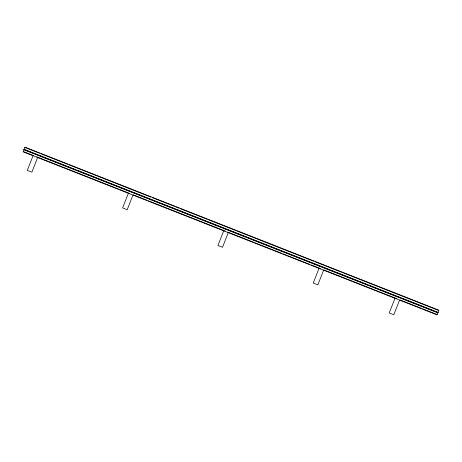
<?xml version="1.0" encoding="UTF-8"?>
<svg xmlns="http://www.w3.org/2000/svg" width="462" height="462" viewBox="0 0 462 462"><rect width="100%" height="100%" fill="white"/><g stroke="black" fill="none" stroke-linecap="round" stroke-linejoin="round"><path stroke-width="0.69" d="M33.056 155.717L27.287 170.374L31.872 172.182L37.647 157.525M128.384 193.266L122.609 207.923L127.194 209.731L132.969 195.074L23.1 151.796L24.931 147.141L438.9 310.204L437.069 314.859L133.131 195.137M223.706 230.815L217.931 245.472L222.522 247.28L228.292 232.623M319.028 268.364L313.259 283.021L317.844 284.829L323.619 270.172M394.998 298.29L389.223 312.947L393.815 314.755L399.584 300.098M24.821 147.424L39.582 153.24M40.922 153.765L67.764 164.339M69.104 164.865L150.958 197.107M152.298 197.638L174.44 206.358M175.779 206.889L179.135 208.212M180.48 208.737L207.317 219.311M208.657 219.837L235.493 230.411M236.839 230.936L313.993 261.33M315.338 261.862L342.175 272.43M343.514 272.961L438.115 310.227M24.07 149.324L438.04 312.393M24.001 149.509L75.664 169.854M77.004 170.386L437.97 312.572M23.897 149.769L437.866 312.832M23.885 151.773L33.276 155.475M36.631 156.797L118.486 189.039M119.825 189.57L129.221 193.266M133.247 194.854L146.662 200.138M148.007 200.67L225.161 231.064M227.847 232.12L253.343 242.163M254.683 242.689L281.52 253.263M282.865 253.788L286.221 255.111M287.56 255.642L309.702 264.362M311.042 264.893L320.437 268.589M323.793 269.912L396.922 298.718M400.277 300.04L421.078 308.235M422.418 308.76L437.179 314.576"/></g></svg>
